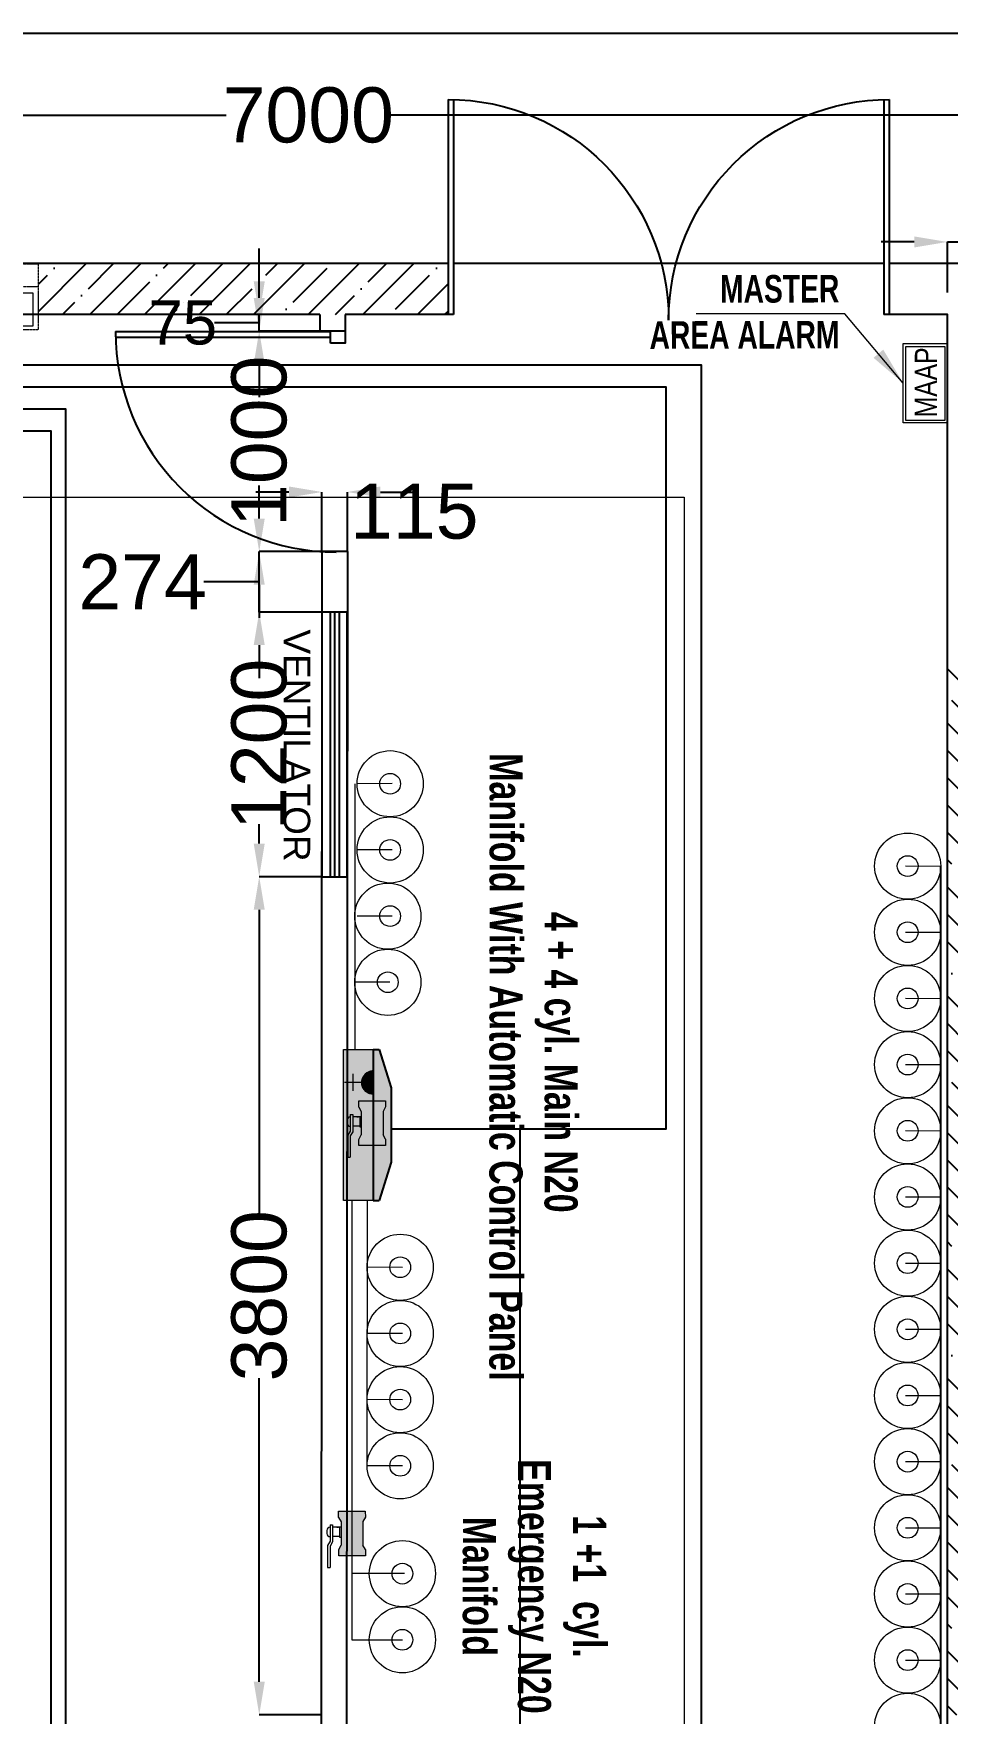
# Model space of a CAD drawing. Header units: metres. Extents: x 11749222 to 11901021, y -3863762 to -3708780.
# Drawn here: x 11753391 to 11757535, y -3717786 to -3710170 of the extents above; entities that cross this region are included whole.
import ezdxf

# ---------------------------------------------------------------- set-up
doc = ezdxf.new("R2010")
doc.units = ezdxf.units.M
doc.header["$MEASUREMENT"] = 0
doc.header["$PDMODE"] = 35
doc.linetypes.add('DASH2', pattern=[0.375, 0.25, -0.125])
doc.layers.get('0').update_dxf_attribs({"color": 251, "linetype": 'CONTINUOUS'})
doc.layers.get('Defpoints').update_dxf_attribs({"color": 251, "linetype": 'CONTINUOUS'})
for name, color, linetype in [('-AC EQUIP.', 251, 'CONTINUOUS'), ('A-WALL', 8, 'CONTINUOUS'), ('cont', 7, 'CONTINUOUS'), ('dim ref', 251, 'CONTINUOUS'), ('DOOR', 251, 'CONTINUOUS'), ('EL', 4, 'CONTINUOUS'), ('Gas legend', 8, 'CONTINUOUS'), ('HS', 251, 'CONTINUOUS'), ('I-REVISION 6', 8, 'CONTINUOUS'), ('Model-Front', 7, 'CONTINUOUS'), ('text', 8, 'CONTINUOUS')]:
    doc.layers.add(name, color=color, linetype=linetype)
for name, color, linetype, lineweight in [('A-DOOR-IDEN', 3, 'CONTINUOUS', 13), ('EQUIPMENT', 251, 'CONTINUOUS', 20), ('M-OXY-VAC-AIR', 30, 'CONTINUOUS', 18), ('MEDI AIR 7', 4, 'CONTINUOUS', 25), ('MEDI AIR-4', 6, 'CONTINUOUS', 25), ('Medi CO2', 30, 'CONTINUOUS', 5), ('MEDI N2O', 5, 'CONTINUOUS', 25), ('MEDI O2', 3, 'CONTINUOUS', 25), ('OXGEN', 90, 'CONTINUOUS', 13)]:
    doc.layers.add(name, color=color, linetype=linetype, lineweight=lineweight)
doc.styles.add('0_RM-NM', font='arial.ttf')
doc.styles.add('Arial_1', font='arial.ttf', dxfattribs={"width": 0.8, "height": 196.706587})
doc.styles.add('DIM', font='romans.shx', dxfattribs={"width": 0.7})
doc.styles.get("Standard").update_dxf_attribs({"font": 'arial.ttf'})
doc.styles.add('style3', font='arial.ttf', dxfattribs={"height": 200})
doc.styles.add('TXT4', font='GOTHIC.TTF', dxfattribs={"height": 150})
doc.dimstyles.new('DIM-100', dxfattribs={"dimtxt": 200, "dimasz": 75, "dimexe": 75, "dimexo": 75, "dimgap": 50, "dimtad": 1, "dimdec": 0, "dimrnd": 5, "dimdsep": 46, "dimtxsty": 'DIM', "dimblk": 'ARCHTICK', "dimcen": 2.5, "dimdle": 75, "dimclrd": 256, "dimclre": 256, "dimclrt": 3, "dimadec": 0, "dimazin": 0, "dimtfac": 1, "dimtdec": 0, "dimtmove": 2, "dimatfit": 3, "dimfxl": 1, "dimlwd": 13, "dimlwe": -1, "dimarcsym": 0})
doc.dimstyles.new('Scale 50', dxfattribs={"dimscale": 0, "dimtxt": 200, "dimasz": 150, "dimexe": 0, "dimexo": 0.1, "dimgap": 0, "dimtad": 0, "dimtoh": 1, "dimdec": 0, "dimzin": 0, "dimdsep": 46, "dimtxsty": '0_RM-NM', "dimcen": 0, "dimdle": 100, "dimclrd": 204, "dimclre": 212, "dimclrt": 224, "dimadec": 0, "dimazin": 0, "dimtfac": 1, "dimtdec": 0, "dimtofl": 0, "dimtmove": 1, "dimatfit": 3, "dimfxl": 0.15, "dimtolj": 1, "dimtzin": 0, "dimlwe": -1, "dimarcsym": 0})

# ---------------------------------------------------------------- blocks, each defined once
blk = doc.blocks.new('A$C5EC920A4')
at = {"ltscale": 5, "true_color": 0x636466}
h = blk.add_hatch(color=251, dxfattribs=at)
h.dxf.hatch_style = 1
h.paths.add_polyline_path([(315, 208.5), (0, 208.5), (0, 78.5), (660, 78.5), (660, 208.5), (315, 208.5), (315, 148.5)])
h.paths.add_polyline_path([(660, 52), (660, 78.5), (0, 78.5), (0, 52), (167.5, 0), (492.5, 0)])
at = {"color": 7, "lineweight": 13, "ltscale": 45}
for p, q in [((315, 208.5), (0, 208.5)), ((0, 208.5), (0, 78.5)), ((660, 208.5), (315, 208.5)), ((660, 78.5), (660, 208.5)), ((0, 78.5), (660, 78.5))]:
    blk.add_line(p, q, dxfattribs=at)
at = {"color": 7, "ltscale": 45}
for p, q in [((0, 78.5), (660, 78.5)), ((0, 78.5), (0, 52)), ((660, 78.5), (660, 52)), ((0, 52), (167.5, 0)), ((492.5, 0), (660, 52)), ((167.5, 0), (492.5, 0))]:
    blk.add_line(p, q, dxfattribs=at)
blk = doc.blocks.new('EL')
at = {"ltscale": 10, "true_color": 0x991b1e}
h = blk.add_hatch(dxfattribs=at)
h.set_pattern_fill('ANSI31', color=244)
h.paths.add_polyline_path([(-50, 0), (50, 0, 1)])
at = {"layer": 'EL', "color": 14, "lineweight": 20}
for p, q in [((-37.5, 87.5), (37.5, 87.5)), ((0, 50), (0, 125)), ((-50, 0), (50, 0))]:
    blk.add_line(p, q, dxfattribs=at)
blk.add_arc((0, 0), 50, 0, 180, dxfattribs=at)
blk = doc.blocks.new('A$C4D064DB7')
at = {"lineweight": 9}
h = blk.add_hatch(color=7, dxfattribs=at)
h.set_gradient(color1=(255, 255, 255), color2=(0, 38, 76), tint=1, name='INVCYLINDER')
h.paths.add_polyline_path([(4.55, 7.11), (3.75, 5.71), (3.75, 3.71), (12.35, 3.71), (12.35, 5.71), (11.55, 7.11), (11.55, 14.68), (12.35, 16.08), (12.35, 18.08), (3.75, 18.08), (3.75, 16.08), (4.55, 14.68)])
at = {"color": 7, "lineweight": 9}
for p, q in [((3.75, 18.08), (12.35, 18.08)), ((3.75, 16.08), (3.75, 18.08)), ((12.35, 18.08), (12.35, 16.08)), ((0, 11.9), (0, 10.9)), ((1, 13.69), (1, 8.4)), ((1, 13.69), (1.8, 13.69)), ((1.8, 13.69), (1.8, 8.17)), ((4.05, 12.9), (1.8, 12.9)), ((3.17, 12.9), (3.67, 12.9)), ((3.75, 16.08), (4.55, 14.68)), ((4.05, 13.05), (4.05, 9.72)), ((4.05, 13.05), (4.55, 13.05)), ((4.55, 14.68), (4.55, 7.11)), ((12.35, 16.08), (11.55, 14.68)), ((11.55, 14.68), (11.55, 7.11)), ((1, 8.4), (0.19, 7.07)), ((0.19, 7.07), (0.19, 0)), ((1.8, 8.17), (0.99, 6.85)), ((0.99, 6.85), (0.99, 0)), ((4.05, 9.9), (1.8, 9.9)), ((3.75, 5.71), (4.55, 7.11)), ((3.75, 3.71), (3.75, 5.71)), ((4.05, 9.72), (4.55, 9.72)), ((12.35, 5.71), (11.55, 7.11)), ((12.35, 5.71), (12.35, 3.71)), ((12.35, 3.71), (3.75, 3.71)), ((0.19, 0), (0.99, 0))]:
    blk.add_line(p, q, dxfattribs=at)
for centre, start, end in [((1, 11.9), 90, 180), ((1, 10.9), 180, 270)]:
    blk.add_arc(centre, 1, start, end, dxfattribs=at)
blk = doc.blocks.new('A$C459C3F83')
at = {"layer": 'Model-Front', "color": 240, "true_color": 0xed1f24}
for points in [[(2000, 3000), (1025, 3000)], [(2000, 2975), (1025, 2975)], [(2000, 1025), (1025, 1025)], [(2000, 1000), (1025, 1000)]]:
    blk.add_lwpolyline(points, dxfattribs=at)
for centre, start, end in [((1000, 3000), 270, 0), ((1000, 1000), 0, 90)]:
    blk.add_arc(centre, 1000, start, end, dxfattribs=at)
blk = doc.blocks.new('air')
at = {"layer": 'EQUIPMENT', "lineweight": 0, "ltscale": 0.3}
h = blk.add_hatch(dxfattribs=at)
h.set_pattern_fill('ANSI31', color=6, scale=200, angle=225)
h.set_pattern_definition([(270, (-92197.104, -237685.35), (25, -2e-14), [])])
h.paths.add_polyline_path([(17008.3, -25065.9), (18920.7, -25065.9), (18920.7, -25217.2), (17008.3, -25217.2)])
at = {"layer": 'EQUIPMENT', "color": 6, "linetype": 'DASH2', "lineweight": 0, "ltscale": 0.2}
blk.add_line((18945.6, -25246.2, -1184004.2), (16945.6, -25246.2, -1184004.2), dxfattribs=at)
at = {"layer": 'EQUIPMENT', "color": 6, "linetype": 'DASH2', "lineweight": 0, "ltscale": 0.2, "elevation": -1184004.2}
blk.add_lwpolyline([(16945.6, -25048.6), (18945.6, -25048.6), (18945.6, -25348.6), (16945.6, -25348.6)], close=True, dxfattribs=at)
at = {"layer": 'EQUIPMENT', "color": 6, "lineweight": 0, "ltscale": 0.3, "elevation": -1184004.2}
blk.add_lwpolyline([(16970.6, -25065.9), (18920.7, -25065.9), (18920.7, -25217.2), (16970.6, -25217.2)], close=True, dxfattribs=at)
blk = doc.blocks.new('A$C6C616827')
at = {"layer": 'Model-Front', "color": 240, "true_color": 0xed1f24}
blk.add_lwpolyline([(1052.3, 975), (997.6, 975), (997.6, 1041.9), (1052.3, 1041.9)], close=True, dxfattribs=at)
for points in [[(1000, 0), (1000, 975)], [(1025, 0), (1025, 975)]]:
    blk.add_lwpolyline(points, dxfattribs=at)
blk.add_arc((1000, 1000), 1000, 270, 0, dxfattribs=at)
blk = doc.blocks.new('A$C33F65F14')
at = {"layer": 'Model-Front', "color": 152, "true_color": 0x2776bb}
blk.add_lwpolyline([(0, 337.7), (0, 222.7), (1200, 222.7), (1200, 337.7)], close=True, dxfattribs=at)
for points in [[(0, 300.2), (1200, 300.2)], [(0, 280.2), (1200, 280.2)], [(0, 260.2), (1200, 260.2)]]:
    blk.add_lwpolyline(points, dxfattribs=at)
at = {"layer": 'dim ref', "color": 5, "insert": (79, 169.5), "char_height": 120, "width": 1338.76, "attachment_point": 1, "rotation": 359.99947, "style": 'style3'}
blk.add_mtext('VENTILATOR', dxfattribs=at)
blk = doc.blocks.new('*D37')
at = {"layer": 'Defpoints', "color": 0, "ltscale": 500, "transparency": 16777216}
for p in [(11750764.6, -3710540.5), (11750764.6, -3711213.9), (11757764.6, -3711213.9)]:
    blk.add_point(p, dxfattribs=at)
at = {"layer": 'MEDI O2', "color": 212, "ltscale": 500, "transparency": 16777216}
for p, q in [((11750764.6, -3711213.8), (11750764.6, -3710540.5)), ((11757764.6, -3711213.8), (11757764.6, -3710540.5))]:
    blk.add_line(p, q, dxfattribs=at)
at = {"layer": 'MEDI O2', "color": 204, "lineweight": -2, "ltscale": 500, "transparency": 16777216}
for p, q in [((11750914.6, -3710540.5), (11754264.6, -3710540.5)), ((11757614.6, -3710540.5), (11755008.3, -3710540.5))]:
    blk.add_line(p, q, dxfattribs=at)
at = {"layer": 'MEDI O2', "color": 204, "ltscale": 500, "transparency": 16777216}
for points in [[(11750914.6, -3710515.5), (11750914.6, -3710565.5), (11750764.6, -3710540.5)], [(11757614.6, -3710515.5), (11757614.6, -3710565.5), (11757764.6, -3710540.5)]]:
    blk.add_solid(points, dxfattribs=at)
at = {"layer": 'MEDI O2', "color": 224, "ltscale": 500, "transparency": 16777216, "insert": (11754636.5, -3710540.5), "char_height": 250, "attachment_point": 5, "style": '0_RM-NM'}
blk.add_mtext('\\A1;7000', dxfattribs=at)
blk = doc.blocks.new('*D38')
at = {"layer": 'Defpoints', "color": 0, "ltscale": 500, "transparency": 16777216}
for p in [(11757764.6, -3711114.8), (11757534.6, -3711344.8), (11757764.6, -3711344.8)]:
    blk.add_point(p, dxfattribs=at)
at = {"layer": 'MEDI O2', "color": 204, "lineweight": -2, "ltscale": 500, "transparency": 16777216}
for p, q in [((11757649.6, -3711114.8), (11757649.6, -3710859.4)), ((11757384.6, -3711114.8), (11757234.6, -3711114.8)), ((11757534.6, -3711114.8), (11757764.6, -3711114.8)), ((11757914.6, -3711114.8), (11758064.6, -3711114.8))]:
    blk.add_line(p, q, dxfattribs=at)
at = {"layer": 'MEDI O2', "color": 212, "ltscale": 500, "transparency": 16777216}
for p, q in [((11757534.6, -3711344.7), (11757534.6, -3711114.8)), ((11757764.6, -3711344.7), (11757764.6, -3711114.8))]:
    blk.add_line(p, q, dxfattribs=at)
at = {"layer": 'MEDI O2', "color": 204, "ltscale": 500, "transparency": 16777216}
for points in [[(11757384.6, -3711089.8), (11757384.6, -3711139.8), (11757534.6, -3711114.8)], [(11757914.6, -3711089.8), (11757914.6, -3711139.8), (11757764.6, -3711114.8)]]:
    blk.add_solid(points, dxfattribs=at)
at = {"layer": 'MEDI O2', "color": 224, "ltscale": 500, "transparency": 16777216, "insert": (11757927.5, -3710859.4), "char_height": 250, "attachment_point": 5, "style": '0_RM-NM'}
blk.add_mtext('\\A1;230', dxfattribs=at)
blk = doc.blocks.new('*D41')
at = {"layer": 'Defpoints', "color": 0, "ltscale": 500, "transparency": 16777216}
for p in [(11754813.8, -3712248.6), (11754698.8, -3712518.5), (11754813.8, -3712518.6)]:
    blk.add_point(p, dxfattribs=at)
at = {"layer": 'MEDI O2', "color": 204, "lineweight": -2, "ltscale": 500, "transparency": 16777216}
for p, q in [((11754548.8, -3712248.6), (11754398.8, -3712248.6)), ((11754963.8, -3712248.6), (11755113.8, -3712248.6))]:
    blk.add_line(p, q, dxfattribs=at)
at = {"layer": 'MEDI O2', "color": 212, "ltscale": 500, "transparency": 16777216}
for p, q in [((11754698.8, -3712518.4), (11754698.8, -3712248.6)), ((11754813.8, -3712518.5), (11754813.8, -3712248.6))]:
    blk.add_line(p, q, dxfattribs=at)
at = {"layer": 'MEDI O2', "color": 204, "ltscale": 500, "transparency": 16777216}
for points in [[(11754548.8, -3712223.6), (11754548.8, -3712273.6), (11754698.8, -3712248.6)], [(11754963.8, -3712223.6), (11754963.8, -3712273.6), (11754813.8, -3712248.6)]]:
    blk.add_solid(points, dxfattribs=at)
at = {"layer": 'MEDI O2', "color": 224, "ltscale": 500, "transparency": 16777216, "insert": (11755117.2, -3712336.8), "char_height": 250, "attachment_point": 5, "style": '0_RM-NM'}
blk.add_mtext('\\A1;115', dxfattribs=at)
blk = doc.blocks.new('*D58')
at = {"layer": 'Defpoints', "color": 0, "ltscale": 500, "transparency": 16777216}
for p in [(11754698.6, -3712792.7), (11754414.3, -3713992.7), (11754698.6, -3713992.7)]:
    blk.add_point(p, dxfattribs=at)
at = {"layer": 'MEDI O2', "color": 212, "ltscale": 500, "transparency": 16777216}
for p, q in [((11754698.5, -3712792.7), (11754414.3, -3712792.7)), ((11754698.5, -3713992.7), (11754414.3, -3713992.7))]:
    blk.add_line(p, q, dxfattribs=at)
at = {"layer": 'MEDI O2', "color": 204, "lineweight": -2, "ltscale": 500, "transparency": 16777216}
for p, q in [((11754414.3, -3712942.7), (11754414.3, -3713031.6)), ((11754414.3, -3713842.7), (11754414.3, -3713753.8))]:
    blk.add_line(p, q, dxfattribs=at)
at = {"layer": 'MEDI O2', "color": 204, "ltscale": 500, "transparency": 16777216}
for points in [[(11754389.3, -3712942.7), (11754439.3, -3712942.7), (11754414.3, -3712792.7)], [(11754389.3, -3713842.7), (11754439.3, -3713842.7), (11754414.3, -3713992.7)]]:
    blk.add_solid(points, dxfattribs=at)
at = {"layer": 'MEDI O2', "color": 224, "ltscale": 500, "transparency": 16777216, "insert": (11754414.3, -3713392.7), "char_height": 250, "attachment_point": 5, "rotation": 90, "style": '0_RM-NM'}
blk.add_mtext('\\A1;1200', dxfattribs=at)
blk = doc.blocks.new('*D59')
at = {"layer": 'Defpoints', "color": 0, "ltscale": 500, "transparency": 16777216}
for p in [(11754698.6, -3713992.7), (11754414.3, -3717792.7), (11754697.8, -3717792.7)]:
    blk.add_point(p, dxfattribs=at)
at = {"layer": 'MEDI O2', "color": 212, "ltscale": 500, "transparency": 16777216}
for p, q in [((11754698.5, -3713992.7), (11754414.3, -3713992.7)), ((11754697.7, -3717792.7), (11754414.3, -3717792.7))]:
    blk.add_line(p, q, dxfattribs=at)
at = {"layer": 'MEDI O2', "color": 204, "lineweight": -2, "ltscale": 500, "transparency": 16777216}
for p, q in [((11754414.3, -3714142.7), (11754414.3, -3715519.9)), ((11754414.3, -3717642.7), (11754414.3, -3716265.5))]:
    blk.add_line(p, q, dxfattribs=at)
at = {"layer": 'MEDI O2', "color": 204, "ltscale": 500, "transparency": 16777216}
for points in [[(11754389.3, -3714142.7), (11754439.3, -3714142.7), (11754414.3, -3713992.7)], [(11754389.3, -3717642.7), (11754439.3, -3717642.7), (11754414.3, -3717792.7)]]:
    blk.add_solid(points, dxfattribs=at)
at = {"layer": 'MEDI O2', "color": 224, "ltscale": 500, "transparency": 16777216, "insert": (11754414.3, -3715892.7), "char_height": 250, "attachment_point": 5, "rotation": 90, "style": '0_RM-NM'}
blk.add_mtext('\\A1;3800', dxfattribs=at)
blk = doc.blocks.new('*D66')
at = {"layer": 'Defpoints', "color": 0, "ltscale": 500, "transparency": 16777216}
for p in [(11754414.3, -3712518.9), (11754698.8, -3712518.9), (11754556.4, -3712792.7)]:
    blk.add_point(p, dxfattribs=at)
at = {"layer": 'MEDI O2', "color": 204, "lineweight": -2, "ltscale": 500, "transparency": 16777216}
for p, q in [((11754414.3, -3712368.9), (11754414.3, -3712218.9)), ((11754414.3, -3712792.7), (11754414.3, -3712518.9)), ((11754414.3, -3712655.8), (11754163.3, -3712655.8)), ((11754414.3, -3712942.7), (11754414.3, -3713092.7))]:
    blk.add_line(p, q, dxfattribs=at)
at = {"layer": 'MEDI O2', "color": 212, "ltscale": 500, "transparency": 16777216}
for p, q in [((11754698.7, -3712518.9), (11754414.3, -3712518.9)), ((11754556.3, -3712792.7), (11754414.3, -3712792.7))]:
    blk.add_line(p, q, dxfattribs=at)
at = {"layer": 'MEDI O2', "color": 204, "ltscale": 500, "transparency": 16777216}
for points in [[(11754389.3, -3712368.9), (11754439.3, -3712368.9), (11754414.3, -3712518.9)], [(11754389.3, -3712942.7), (11754439.3, -3712942.7), (11754414.3, -3712792.7)]]:
    blk.add_solid(points, dxfattribs=at)
at = {"layer": 'MEDI O2', "color": 224, "ltscale": 500, "transparency": 16777216, "insert": (11753885.5, -3712655.8), "char_height": 250, "attachment_point": 5, "style": '0_RM-NM'}
blk.add_mtext('\\A1;274', dxfattribs=at)
blk = doc.blocks.new('*D67')
at = {"layer": 'Defpoints', "color": 0, "ltscale": 500, "transparency": 16777216}
for p in [(11754414.3, -3711518.6), (11754689.5, -3711518.6), (11754698.8, -3712518.9)]:
    blk.add_point(p, dxfattribs=at)
at = {"layer": 'MEDI O2', "color": 204, "lineweight": -2, "ltscale": 500, "transparency": 16777216}
for p, q in [((11754414.3, -3711368.6), (11754414.3, -3711218.6)), ((11754414.3, -3712668.9), (11754414.3, -3712818.9))]:
    blk.add_line(p, q, dxfattribs=at)
at = {"layer": 'MEDI O2', "color": 212, "ltscale": 500, "transparency": 16777216}
for p, q in [((11754689.4, -3711518.6), (11754414.3, -3711518.6)), ((11754698.7, -3712518.9), (11754414.3, -3712518.9))]:
    blk.add_line(p, q, dxfattribs=at)
at = {"layer": 'MEDI O2', "color": 204, "ltscale": 500, "transparency": 16777216}
for points in [[(11754389.3, -3711368.6), (11754439.3, -3711368.6), (11754414.3, -3711518.6)], [(11754389.3, -3712668.9), (11754439.3, -3712668.9), (11754414.3, -3712518.9)]]:
    blk.add_solid(points, dxfattribs=at)
at = {"layer": 'MEDI O2', "color": 224, "ltscale": 500, "transparency": 16777216, "insert": (11754414.3, -3712018.7), "char_height": 250, "attachment_point": 5, "rotation": 90, "style": '0_RM-NM'}
blk.add_mtext('\\A1;1000', dxfattribs=at)
blk = doc.blocks.new('*D68')
at = {"layer": 'Defpoints', "color": 0, "ltscale": 500, "transparency": 16777216}
for p in [(11754414.3, -3711443.9), (11754689.5, -3711443.9), (11754689.5, -3711518.6)]:
    blk.add_point(p, dxfattribs=at)
at = {"layer": 'MEDI O2', "color": 204, "lineweight": -2, "ltscale": 500, "transparency": 16777216}
for p, q in [((11754414.3, -3711293.9), (11754414.3, -3711143.9)), ((11754414.3, -3711518.6), (11754414.3, -3711443.9)), ((11754414.3, -3711481.3), (11754210.9, -3711481.3)), ((11754414.3, -3711668.6), (11754414.3, -3711818.6))]:
    blk.add_line(p, q, dxfattribs=at)
at = {"layer": 'MEDI O2', "color": 212, "ltscale": 500, "transparency": 16777216}
for p, q in [((11754689.4, -3711443.9), (11754414.3, -3711443.9)), ((11754689.4, -3711518.6), (11754414.3, -3711518.6))]:
    blk.add_line(p, q, dxfattribs=at)
at = {"layer": 'MEDI O2', "color": 204, "ltscale": 500, "transparency": 16777216}
for points in [[(11754389.3, -3711293.9), (11754439.3, -3711293.9), (11754414.3, -3711443.9)], [(11754389.3, -3711668.6), (11754439.3, -3711668.6), (11754414.3, -3711518.6)]]:
    blk.add_solid(points, dxfattribs=at)
at = {"layer": 'MEDI O2', "color": 224, "ltscale": 500, "transparency": 16777216, "insert": (11754067.8, -3711481.3), "char_height": 200, "attachment_point": 5, "style": '0_RM-NM'}
blk.add_mtext('\\A1;75', dxfattribs=at)
blk = doc.blocks.new('_ArchTick')
at = {"color": 0, "linetype": 'ByBlock', "const_width": 0.15}
blk.add_lwpolyline([(-0.5, -0.5), (0.5, 0.5)], dxfattribs=at)

msp = doc.modelspace()

# ---------------------------------------------------------------- hatches: boundary and pattern name
at = {"layer": 'HS', "ltscale": 500, "true_color": 0x636466}
h = msp.add_hatch(dxfattribs=at)
h.set_pattern_fill('ANSI35', color=251, scale=700, angle=360)
h.set_pattern_definition([(45, (403899.67, -5543.73), (-123.7436867, 123.7436867), []), (45, (404023.41, -5543.73), (-123.7436867, 123.7436867), [218.75, -43.75, 0, -43.75])])
edge = h.paths.add_edge_path()
edge.add_line((11753412.7, -3711213.9), (11753412.7, -3711444))
edge.add_line((11753412.7, -3711444), (11755270.7, -3711444))
edge.add_line((11755270.7, -3711444), (11755270.7, -3711214))
edge.add_line((11755270.7, -3711214), (11753459.4, -3711214))
h = msp.add_hatch(dxfattribs=at)
h.set_pattern_fill('ANSI35', color=251, scale=700, angle=450)
h.set_pattern_definition([(135, (8051864.42, -15065749.04), (-123.7436867, -123.7436867), []), (135, (8051864.42, -15065625.3), (-123.7436867, -123.7436867), [218.75, -43.75, 0, -43.75])])
edge = h.paths.add_edge_path()
edge.add_line((11757534.6, -3717793.2), (11757764.6, -3717792.2))
edge.add_line((11757764.6, -3717792.2), (11757764.6, -3713014.8))
edge.add_line((11757764.6, -3713014.8), (11757534.6, -3713014.8))
edge.add_line((11757534.6, -3713014.8), (11757534.6, -3717792.7))

# ---------------------------------------------------------------- linework, layer by layer
at = {"layer": 'A-WALL', "color": 0, "lineweight": 15}
for points in [[(11757534.6, -3711935.3), (11757334.4, -3711935.3), (11757334.4, -3711575.3), (11757534.6, -3711575.3)], [(11757522.3, -3711924.2), (11757346.8, -3711924.2), (11757346.8, -3711588.8), (11757522.3, -3711588.8)]]:
    msp.add_lwpolyline(points, close=True, dxfattribs=at)
at = {"layer": 'I-REVISION 6', "color": 7}
msp.add_lwpolyline([(11749222.3, -3710170.2), (11749222.3, -3728787.2), (11762385.8, -3728787.2), (11762385.8, -3710170.2)], close=True, dxfattribs=at)
at = {"layer": 'M-OXY-VAC-AIR', "color": 5, "lineweight": 15}
for p, q in [((11754847.3, -3713571.3), (11754847.3, -3714775.5)), ((11754903.6, -3716662.9), (11754905.9, -3715460.1))]:
    msp.add_line(p, q, dxfattribs=at)
for points in [[(11755017.5, -3713570.8), (11754857.7, -3713571.3)], [(11755017.5, -3713870.8), (11754857.7, -3713871.3)], [(11755017.5, -3714170.8), (11754857.7, -3714171.3)], [(11755007.1, -3714470.8), (11754847.3, -3714471.3)], [(11754834.6, -3715460.1), (11754834.6, -3717451.8), (11755063.5, -3717452.3)], [(11755063.5, -3715763.7), (11754903.6, -3715763.3)], [(11755063.5, -3716063.7), (11754903.6, -3716063.3)], [(11755063.5, -3716363.7), (11754903.6, -3716363.3)], [(11755063.5, -3716663.7), (11754903.6, -3716663.3)], [(11755073.3, -3717151.9), (11754834.6, -3717152.3)]]:
    msp.add_lwpolyline(points, dxfattribs=at)
at = {"layer": 'M-OXY-VAC-AIR', "color": 3, "lineweight": 15}
for points in [[(11757344.7, -3713944), (11757504.5, -3713944.5)], [(11757344.7, -3714244), (11757504.5, -3714244.5)], [(11757344.7, -3714544), (11757504.5, -3714544.5)], [(11757344.7, -3714844), (11757504.5, -3714844.5)], [(11757344.7, -3715144), (11757504.5, -3715144.5)], [(11757344.7, -3715444), (11757504.5, -3715444.5)], [(11757344.7, -3715744), (11757504.5, -3715744.5)], [(11757344.7, -3716044), (11757504.5, -3716044.5)], [(11757344.7, -3716344), (11757504.5, -3716344.5)], [(11757344.7, -3716644), (11757504.5, -3716644.5)], [(11757344.7, -3716944), (11757504.5, -3716944.5)], [(11757344.7, -3717244), (11757504.5, -3717244.5)], [(11757344.7, -3717544), (11757504.5, -3717544.5)]]:
    msp.add_lwpolyline(points, dxfattribs=at)
at = {"layer": 'M-OXY-VAC-AIR', "color": 5, "lineweight": 15}
for centre, radius in [((11755007.7, -3713571.2), 150), ((11755007.7, -3713571.2), 47.1), ((11755007.7, -3713871.2), 150), ((11755007.7, -3713871.2), 47.1), ((11754997.3, -3714171.2), 150), ((11755007.7, -3714171.2), 47.1), ((11754997.3, -3714471.2), 150), ((11754997.3, -3714471.2), 47.1), ((11755053.6, -3715763.3), 150), ((11755053.6, -3715763.3), 47.1), ((11755053.6, -3716063.3), 150), ((11755053.6, -3716063.3), 47.1), ((11755053.6, -3716363.3), 150), ((11755053.6, -3716363.3), 47.1), ((11755053.6, -3716663.3), 150), ((11755053.6, -3716663.3), 47.1), ((11755063.5, -3717152.3), 150), ((11755063.5, -3717152.3), 47.1), ((11755063.5, -3717452.3), 150), ((11755063.5, -3717452.3), 47.1)]:
    msp.add_circle(centre, radius, dxfattribs=at)
at = {"layer": 'M-OXY-VAC-AIR', "color": 3, "lineweight": 15}
for centre, radius in [((11757354.5, -3713944.5), 150), ((11757354.5, -3713944.5), 47.1), ((11757354.5, -3714244.5), 150), ((11757354.5, -3714244.5), 47.1), ((11757354.5, -3714544.5), 150), ((11757354.5, -3714544.5), 47.1), ((11757354.5, -3714844.5), 150), ((11757354.5, -3714844.5), 47.1), ((11757354.5, -3715144.5), 150), ((11757354.5, -3715144.5), 47.1), ((11757354.5, -3715444.5), 150), ((11757354.5, -3715444.5), 47.1), ((11757354.5, -3715744.5), 150), ((11757354.5, -3715744.5), 47.1), ((11757354.5, -3716044.5), 150), ((11757354.5, -3716044.5), 47.1), ((11757354.5, -3716344.5), 150), ((11757354.5, -3716344.5), 47.1), ((11757354.5, -3716644.5), 150), ((11757354.5, -3716644.5), 47.1), ((11757354.5, -3716944.5), 150), ((11757354.5, -3716944.5), 47.1), ((11757354.5, -3717244.5), 150), ((11757354.5, -3717244.5), 47.1), ((11757354.5, -3717544.5), 150), ((11757354.5, -3717544.5), 47.1), ((11757354.5, -3717844.5), 150)]:
    msp.add_circle(centre, radius, dxfattribs=at)
at = {"layer": 'MEDI AIR 7'}
msp.add_lwpolyline([(11750764.6, -3711971.8), (11753469.7, -3711971.8), (11753469.7, -3722566.5), (11753981.4, -3722566.5), (11753981.4, -3722098.5)], dxfattribs=at)
at = {"layer": 'MEDI AIR-4'}
msp.add_lwpolyline([(11750764.6, -3711871.8), (11753536.5, -3711871.8), (11753536.5, -3722466.5), (11753661.4, -3722466.5), (11753661.4, -3722098.5)], dxfattribs=at)
at = {"layer": 'Medi CO2'}
msp.add_lwpolyline([(11750764.6, -3712271.8), (11756340.5, -3712271.8), (11756340.5, -3721269.1)], dxfattribs=at)
at = {"layer": 'MEDI N2O'}
for points in [[(11750764.6, -3711771.8), (11756258.2, -3711771.8), (11756258.2, -3715137.4), (11755012.4, -3715137.4)], [(11755597.6, -3726780.7), (11755597.6, -3715137.4)]]:
    msp.add_lwpolyline(points, dxfattribs=at)
at = {"layer": 'MEDI O2', "color": 8, "ltscale": 500}
for p, q in [((11754689.5, -3711443.9), (11754689.5, -3711518.6)), ((11754804.5, -3711443.9), (11754804.5, -3711518.6)), ((11754698.8, -3712518.5), (11754690.2, -3725845.8)), ((11754813.8, -3712518.6), (11754805.2, -3725845.9))]:
    msp.add_line(p, q, dxfattribs=at)
at = {"layer": 'MEDI O2', "ltscale": 500}
msp.add_line((11757504.5, -3719948.7), (11757504.5, -3713944.4), dxfattribs=at)
at = {"layer": 'MEDI O2', "color": 8, "ltscale": 500}
for points in [[(11755270.7, -3711213.3), (11750764.6, -3711213.3), (11750764.6, -3727213.3), (11757764.6, -3727213.3), (11757764.6, -3711213.3), (11757270.7, -3711213.3)], [(11757245.7, -3711213.3), (11755295.7, -3711213.3)], [(11754689.5, -3711443.3), (11750994.6, -3711443.3), (11750994.6, -3726983.3), (11754689.5, -3726983.3)], [(11755295.7, -3711443.3), (11754804.5, -3711443.3)], [(11757534.6, -3726983.3), (11757534.6, -3726983.3), (11757534.6, -3711443.3), (11757245.7, -3711443.3)], [(11754689.5, -3711517.9), (11754804.5, -3711517.9)], [(11754813.8, -3712517.9), (11754698.8, -3712517.8)]]:
    msp.add_lwpolyline(points, dxfattribs=at)
at = {"layer": 'MEDI O2'}
msp.add_lwpolyline([(11750764.6, -3711671.8), (11756417.5, -3711671.8), (11756417.5, -3720281.1), (11757318.3, -3720281.1), (11757318.4, -3720280.9)], dxfattribs=at)

# ---------------------------------------------------------------- block references
at = {"layer": '-AC EQUIP.', "lineweight": 15, "ltscale": 10, "xscale": -1.037200455045991, "yscale": 1.037200455045991, "zscale": 1.037200455045991, "rotation": 90}
msp.add_blockref('A$C5EC920A4', (11755012.4, -3714775.5), dxfattribs=at)
at = {"layer": 'cont', "lineweight": 15, "xscale": 1.037200455045991, "yscale": 1.037200455045991, "zscale": 1.037200455045991, "rotation": 89.99999999999999}
msp.add_blockref('EL', (11754931, -3714925.1), dxfattribs=at)
at = {"layer": 'DOOR', "color": 0, "lineweight": 15, "xscale": 14.10749453407537, "yscale": 14.10749453407537, "zscale": 14.10749453407537, "rotation": 0.177615895680759}
for p in [(11754813.3, -3715264.1), (11754721.9, -3717124.1)]:
    msp.add_blockref('A$C4D064DB7', p, dxfattribs=at)
at = {"layer": 'EQUIPMENT', "linetype": 'Continuous', "rotation": 180.0000582304656}
msp.add_blockref('air', (11770358.3, -3736562.5, 1184004.2), dxfattribs=at)
at = {"layer": 'MEDI O2', "ltscale": 500, "rotation": 270}
for name, p in [('A$C6C616827', (11753762.6, -3710520.9)), ('A$C33F65F14', (11754475.9, -3712792.7))]:
    msp.add_blockref(name, p, dxfattribs=at)
at = {"layer": 'Model-Front', "xscale": -1, "rotation": 270}
msp.add_blockref('A$C459C3F83', (11754270.7, -3712468.9), dxfattribs=at)

# ---------------------------------------------------------------- texts
at = {"layer": 'A-DOOR-IDEN', "color": 7, "style": 'Arial_1', "width": 0.8}
msp.add_text('MAAP', height=100, rotation=90, dxfattribs=at).set_placement((11757486.9, -3711909.7, 0))
at = {"layer": 'OXGEN', "color": 5, "lineweight": 15, "ltscale": 3, "char_height": 150, "attachment_point": 2, "rotation": 269.96409, "style": 'TXT4'}
for s, width, insert in [('{\\fSwis721 LtCn BT|b1|i0|c0|p34;4 + 4 cyl. Main N20\\P Manifold With Automatic Control Panel}', 2820.365, (11755858.4, -3714833.9)), ('{\\fSwis721 LtCn BT|b1|i0|c0|p34;1 +1  cyl. Emergency N20 Manifold}', 1265.08, (11755987.5, -3717210.6))]:
    msp.add_mtext_dynamic_manual_height_columns(s, width=width, gutter_width=5000, heights=[0], dxfattribs=dict(at, insert=insert))
at = {"layer": 'text', "color": 0, "linetype": 'ByBlock', "insert": (11757044.4, -3711264.1), "char_height": 125, "width": 935.169, "attachment_point": 3, "rotation": 0.13302}
msp.add_mtext('\\pxqr;{\\fSwis721 LtCn BT|b1|i0|c0|p34;MASTER AREA ALARM }', dxfattribs=at)

# ---------------------------------------------------------------- dimensions: what is measured, and where the dimension line sits
at = {"layer": 'MEDI O2', "ltscale": 500}
for base, p1, p2, picture, middle in [((11750764.6, -3710540.5), (11757764.6, -3711213.9), (11750764.6, -3711213.9), '*D37', (11754636.5, -3710540.5)), ((11754813.8, -3712248.6), (11754698.8, -3712518.5), (11754813.8, -3712518.6), '*D41', (11755117.2, -3712336.8))]:
    dim = msp.add_linear_dim(base=base, p1=p1, p2=p2, dimstyle='Scale 50', override={"dimscale": 1, "dimtxt": 250}, dxfattribs=at)
    dim.commit()
    dim.dimension.update_dxf_attribs({"geometry": picture, "text_midpoint": middle, "dimtype": 160})
dim = msp.add_linear_dim(base=(11757764.6, -3711114.8), p1=(11757534.6, -3711344.8), p2=(11757764.6, -3711344.8), dimstyle='Scale 50', override={"dimscale": 1, "dimtxt": 250}, dxfattribs=at)
dim.commit()
dim.dimension.update_dxf_attribs({"geometry": '*D38', "text_midpoint": (11757649.6, -3710859.4)})
for base, p1, p2, override, picture, middle in [((11754414.3, -3711443.9), (11754689.5, -3711518.6), (11754689.5, -3711443.9), {"dimscale": 1}, '*D68', (11754210.9, -3711481.3)), ((11754414.3, -3711518.6), (11754698.8, -3712518.9), (11754689.5, -3711518.6), {"dimscale": 1, "dimtxt": 250}, '*D67', (11754414.3, -3712018.7)), ((11754414.3, -3712518.9), (11754556.4, -3712792.7), (11754698.8, -3712518.9), {"dimscale": 1, "dimtxt": 250}, '*D66', (11754163.3, -3712655.8)), ((11754414.3, -3713992.7), (11754698.6, -3712792.7), (11754698.6, -3713992.7), {"dimscale": 1, "dimtxt": 250}, '*D58', (11754414.3, -3713392.7)), ((11754414.3, -3717792.7), (11754698.6, -3713992.7), (11754697.8, -3717792.7), {"dimscale": 1, "dimtxt": 250}, '*D59', (11754414.3, -3715892.7))]:
    dim = msp.add_linear_dim(base=base, p1=p1, p2=p2, angle=270, dimstyle='Scale 50', override=override, dxfattribs=at)
    dim.commit()
    dim.dimension.update_dxf_attribs({"geometry": picture, "text_midpoint": middle})

# ---------------------------------------------------------------- leaders
at = {"layer": 'Gas legend', "color": 2}
msp.add_leader([(11757334.4, -3711755.3), (11757069, -3711440.4), (11756396.1, -3711440.4)], dimstyle='DIM-100', override={"dimasz": 175, "dimgap": 100, "dimtad": 0, "dimclrd": 7, "dimfxl": 0.18, "dimarcsym": 1}, dxfattribs=at)

doc.saveas('drawing.dxf')
